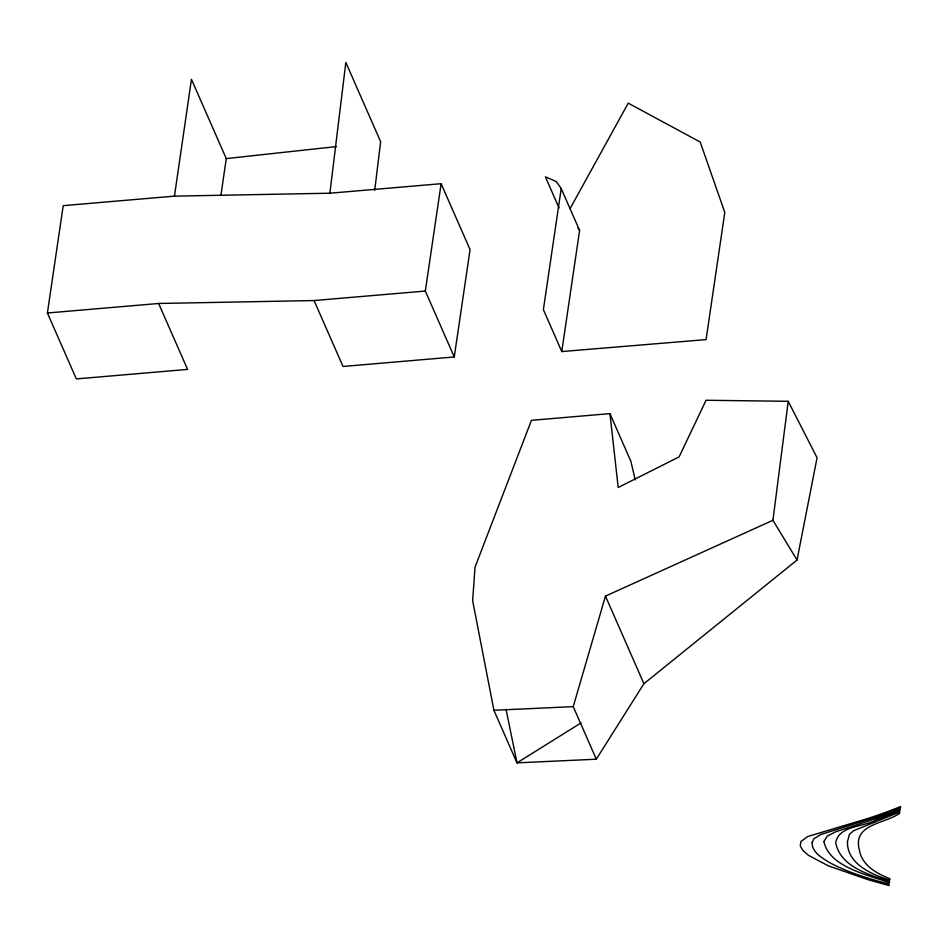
<?xml version="1.0" encoding="UTF-8"?>
<svg xmlns="http://www.w3.org/2000/svg" width="948" height="948" viewBox="0 0 948 948"><rect width="100%" height="100%" fill="white"/><g stroke="black" fill="none" stroke-linecap="round" stroke-linejoin="round"><path stroke-width="1.42" d="M47.4 312.994L158.648 303.479L187.586 369.4L76.338 378.916L47.4 312.994L63.208 205.657L174.456 196.141L329.88 193.214L345.842 62.461L380.646 141.75L374.721 190.24M797.043 560.031L772.928 520.286L788.226 401.312L706.059 400.257L679.112 456.889L618.203 487.473L609.943 413.624L531.437 420.331L475.043 567.141L472.637 600.641L493.908 710.289L516.992 762.867L596.304 759.206L643.917 683.709L797.043 560.031L817.069 457.742L788.226 401.312M174.456 196.141L191.46 79.312L226.264 158.6L220.955 195.11M158.648 303.479L314.072 300.552L343.01 366.473L454.258 356.958L425.32 291.048L441.128 183.699L329.88 193.214M454.258 356.958L470.066 249.62L441.128 183.699M559.071 208.003L545.396 176.838L556.31 181.601L561.216 188.557L543.382 309.652L561.773 351.554L706.07 339.609L724.793 212.411L700.193 142.01L628.24 103.166L570.246 208.311M561.773 351.554L579.607 230.459L561.216 188.557M596.304 759.206L573.232 706.627L605.464 596.114L772.928 520.286M581.077 722.897L516.992 762.867L506.031 709.246M226.264 158.6L336.54 146.573M314.072 300.552L425.32 291.048M493.908 710.289L573.232 706.627M577.972 228.136L579.607 230.459M609.943 413.624L630.835 461.202L635.255 479.913M605.464 596.114L643.917 683.709M847.429 841.741C847.026 864.019 871.852 874.589 889.769 880.123L889.971 878.76C879.27 874.518 868.036 868.771 862.206 858.343A47.353 34.91 -23.7 0 1 859.492 850.451C851.944 823.93 884.662 824.025 899.605 813.348L899.806 811.998L853.544 830.744L849.408 834.359L847.429 841.741M823.883 841.563C829.607 867.527 868.261 874.684 889.378 882.825L889.568 881.474C869.375 874.814 840.39 866.91 835.709 842.76C838.873 825.044 864.268 827.331 876.77 819.593A414.24 305.41 -23.7 0 0 900.008 810.635L900.197 809.284L874.779 818.965L835.615 831.787L827.284 836.112L823.883 841.563M812.128 842.571C811.772 852.062 821.596 857.573 828.552 862.016C847.476 872.48 868.427 878.512 889.177 884.188L888.975 885.539L868.652 879.874L828.528 865.915L808.478 855.357L802.826 850.415L800.254 845.782L800.87 841.575L807.672 836.551L868.001 818.432A392.472 289.365 -23.7 0 0 900.6 806.582L900.399 807.933L878.523 816.228L820.613 834.584L813.811 838.838L812.128 842.571"/></g></svg>
